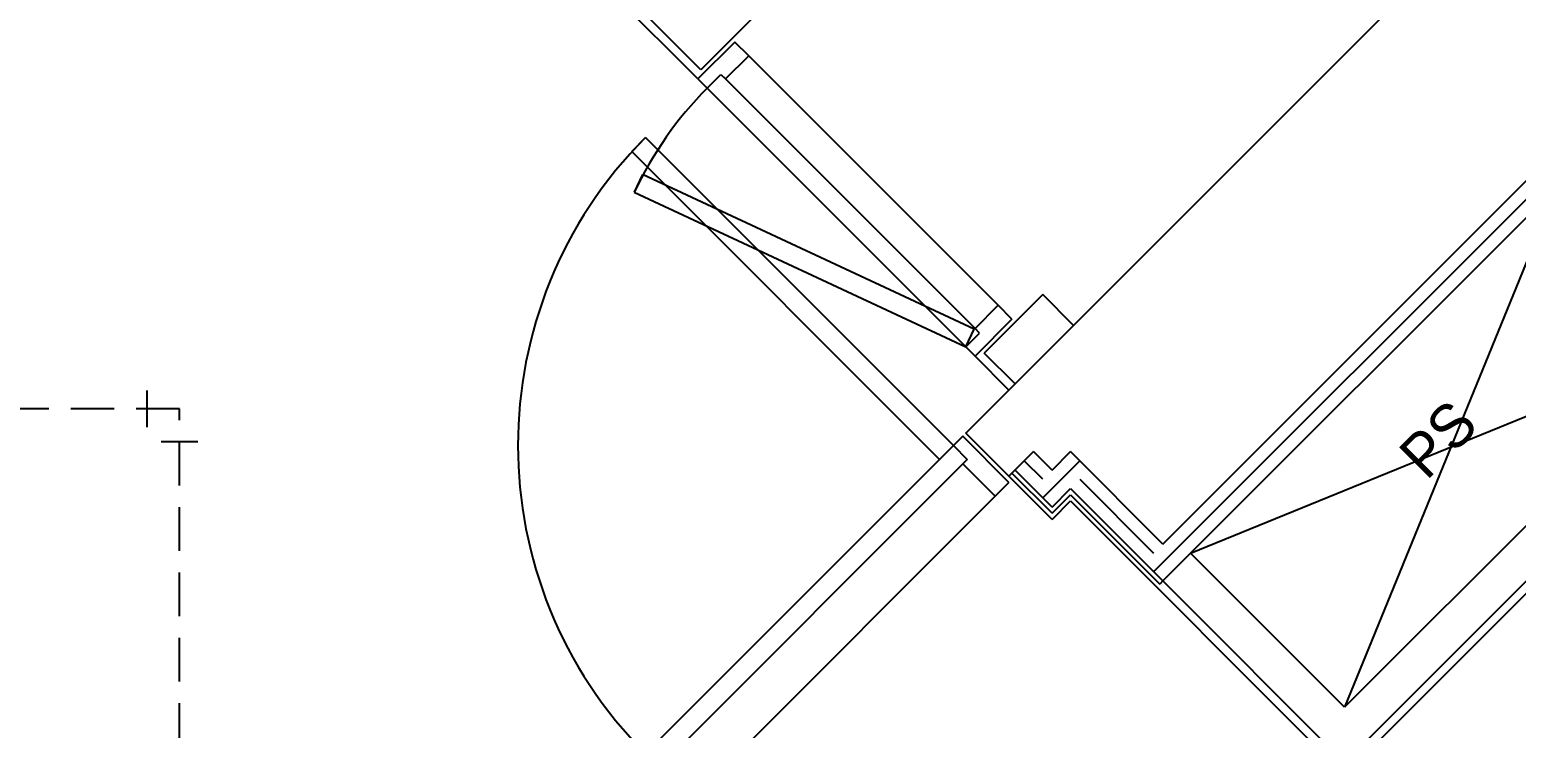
# Model space of a CAD drawing. Header units: millimetres. Extents: x 968909 to 1007504, y 395965 to 423289.
# Drawn here: x 994921 to 998335, y 407455 to 409059 of the extents above; entities that cross this region are included whole.
import ezdxf
from ezdxf.enums import TextEntityAlignment as Align

# ---------------------------------------------------------------- set-up
doc = ezdxf.new("R2010")
doc.units = ezdxf.units.MM
doc.header["$LTSCALE"] = 100
doc.linetypes.add('HHIDDEN', pattern=[1.5, 1, -0.5])
for name, color, linetype in [('-소화(SP-저)', 30, 'Continuous'), ('L2', 2, 'Continuous'), ('L3', 3, 'Continuous'), ('l4', 4, 'Continuous')]:
    doc.layers.add(name, color=color, linetype=linetype)
doc.styles.add('돋음', font='Dotum.ttf')

# ---------------------------------------------------------------- blocks, each defined once
blk = doc.blocks.new('A$C60DE656E')
at = {"layer": 'L2'}
for p, q in [((-62.5, -35), (-62.5, 35)), ((35, -62.5), (-35, -62.5))]:
    blk.add_line(p, q, dxfattribs=at)

msp = doc.modelspace()

# ---------------------------------------------------------------- linework, layer by layer
at = {"layer": '-소화(SP-저)', "color": 3, "linetype": 'HHIDDEN'}
for p, q in [((995265.4, 408188.7, 54985.4), (989346.3, 408188.7, 54985.4)), ((995265.4, 406812.7, 54985.4), (995265.4, 408188.7, 54985.4))]:
    msp.add_line(p, q, dxfattribs=at)
at = {"layer": 'l4'}
for p, q in [((997523.2, 407878.4, 54985.4), (1001560.8, 411915.9, 54985.4)), ((1001578.5, 411891.2, 0), (997502, 407814.7, 0)), ((1001599.7, 411870, 0), (997523.2, 407793.5, 0)), ((996455.5, 408946.1, 0), (996212.9, 409188.7, 0)), ((996462.6, 408967.3, 0), (996241.2, 409188.7, 0)), ((997070.7, 408132.9, 54985.4), (998126.4, 409188.7, 54985.4)), ((996596.9, 409101.7, 0), (996462.6, 408967.3, 0)), ((996540.3, 409030.9, 0), (996455.5, 408946.1, 0)), ((996572.2, 408999.1, 0), (996540.3, 409030.9, 0)), ((996519.1, 408946.1, 0), (996572.2, 408999.1, 0)), ((997144.9, 408426.4, 0), (996572.2, 408999.1, 0)), ((996476.7, 408924.9, 0), (996508.5, 408956.7, 0)), ((996508.5, 408956.7, 0), (996519.1, 408946.1, 0)), ((996455.5, 408946.1, 0), (996476.7, 408924.9, 0)), ((996476.7, 408924.9, 0), (997070.7, 408330.9, 0)), ((997091.9, 408373.3, 0), (996519.1, 408946.1, 0)), ((996303.5, 408779.9, 0), (996335.3, 408811.7, 0)), ((996335.3, 408811.7, 0), (997042.4, 408104.6, 0)), ((997010.6, 408072.8, 0), (996303.5, 408779.9, 0)), ((996328.4, 408726.7, 0), (996309.4, 408685.9, 0)), ((997089.7, 408371.7, 0), (996328.4, 408726.7, 0)), ((996309.4, 408685.9, 0), (997070.7, 408330.9, 0)), ((998428.3, 408698.6, 0), (997940.4, 407503.6, 0)), ((997247.5, 408451.1, 0), (997113.1, 408316.8, 0)), ((997318.2, 408380.4, 0), (997247.5, 408451.1, 0)), ((997091.9, 408373.3, 0), (997144.9, 408426.4, 0)), ((997176.7, 408394.5, 0), (997144.9, 408426.4, 0)), ((997070.7, 408330.9, 0), (997089.7, 408371.7, 0)), ((997176.7, 408394.5, 0), (997091.9, 408309.7, 0)), ((997102.5, 408362.7, 0), (997091.9, 408373.3, 0)), ((997070.7, 408330.9, 0), (997102.5, 408362.7, 0)), ((997586.9, 407857.1, 0), (998781.9, 408345.1, 0)), ((998781.9, 408345.1, 0), (997940.4, 407503.6, 0)), ((997091.9, 408309.7, 0), (997070.7, 408330.9, 0)), ((997169.7, 408231.9, 0), (997091.9, 408309.7, 0)), ((997183.8, 408246.1, 0), (997113.1, 408316.8, 0)), ((998845.5, 408281.4, 0), (997940.4, 407376.3, 0)), ((998845.5, 408253.1, 0), (997940.4, 407348, 0)), ((997169.7, 408033.9, 54985.4), (997070.7, 408132.9, 54985.4)), ((996335.3, 407397.5, 0), (997042.4, 408104.6, 0)), ((997042.4, 408104.6, 0), (997010.6, 408072.8, 0)), ((997063.6, 408125.8, 0), (997042.4, 408104.6, 0)), ((997042.4, 408104.6, 0), (997074.2, 408072.8, 0)), ((997169.7, 408019.8, 0), (997063.6, 408125.8, 0)), ((997063.6, 408062.2, 0), (996377.7, 407376.3, 0)), ((997074.2, 408072.8, 0), (997063.6, 408062.2, 0)), ((997063.6, 408062.2, 0), (997137.9, 407987.9, 0)), ((997169.7, 408033.9, 54985.4), (997226.2, 408090.5, 54985.4)), ((997247.5, 408026.9, 0), (997205, 408069.3, 0)), ((997268.7, 408048.1, 54985.4), (997226.2, 408090.5, 54985.4)), ((997247.5, 407984.4, 0), (997332.3, 408069.3, 0)), ((997268.7, 408048.1, 54985.4), (997311.1, 408090.5, 54985.4)), ((997523.2, 407878.4, 54985.4), (997311.1, 408090.5, 54985.4)), ((997268.7, 407934.9, 0), (997169.7, 408033.9, 0)), ((997268.7, 407949.1, 0), (997176.7, 408041, 0)), ((997268.7, 407963.2, 0), (997183.8, 408048.1, 0)), ((997332.3, 408026.9, 0), (997502, 407857.1, 0)), ((997169.7, 408019.8, 0), (997137.9, 407987.9, 0)), ((997268.7, 407963.2, 0), (997311.1, 408005.6, 0)), ((997268.7, 407949.1, 0), (997311.1, 407991.5, 0)), ((997311.1, 408005.6, 0), (997523.2, 407793.5, 0)), ((997311.1, 407991.5, 0), (997516.2, 407786.4, 0)), ((997137.9, 407987.9, 0), (996452, 407302, 0)), ((997268.7, 407934.9, 0), (997311.1, 407977.4, 0)), ((997311.1, 407977.4, 0), (997940.4, 407348, 0)), ((997523.2, 407793.5, 0), (997586.9, 407857.1, 0)), ((997940.4, 407503.6, 0), (997586.9, 407857.1, 0)), ((997523.2, 407793.5, 0), (997516.2, 407786.4, 0)), ((997523.2, 407793.5, 0), (997940.4, 407376.3, 0))]:
    msp.add_line(p, q, dxfattribs=at)
for centre, radius, start, end in [((997072.9, 408330, 0), 842.2, 135.0597, 155.0049), ((997042.4, 408104.6, 0), 1000, 135, 225)]:
    msp.add_arc(centre, radius, start, end, dxfattribs=at)

# ---------------------------------------------------------------- block references
at = {"layer": 'L3', "xscale": -1.199999999999999, "yscale": 1.199999999999999, "zscale": 1.199999999999999, "rotation": 270}
msp.add_blockref('A$C60DE656E', (995265.4, 408188.7, 57808.8), dxfattribs=at)

# ---------------------------------------------------------------- texts
at = {"layer": 'l4', "style": '돋음'}
msp.add_text('PS', height=100, rotation=45, dxfattribs=at).set_placement((998155.1, 408119.3, 0), align=Align.MIDDLE_CENTER)

doc.saveas('drawing.dxf')
